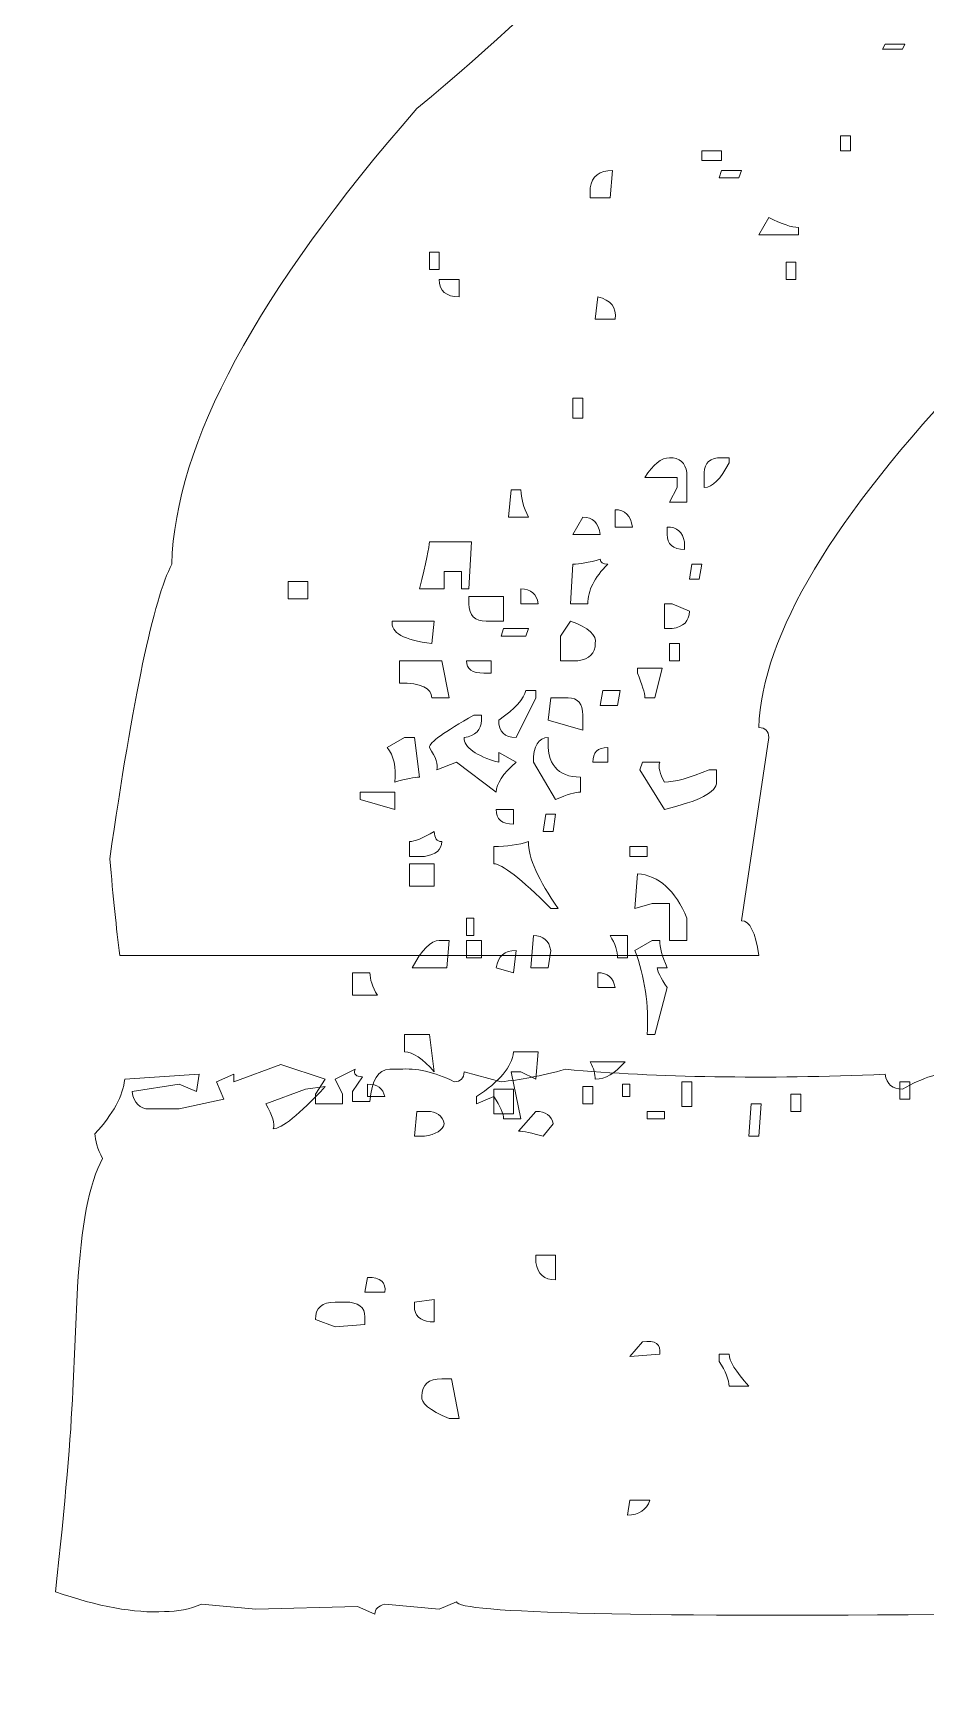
# Model space of a CAD drawing. Header units: centimetres. Extents: x -162 to 162, y -134 to 134.
# Drawn here: x 60.951 to 61.266, y -75.727 to -75.144 of the extents above; entities that cross this region are included whole.
import ezdxf

# ---------------------------------------------------------------- set-up
doc = ezdxf.new("R2010")
doc.units = ezdxf.units.CM
doc.header["$MEASUREMENT"] = 0
doc.layers.add('Capa 1', color=7, linetype='Continuous')
doc.layers.add('GUIDE', color=7, linetype='Continuous')

msp = doc.modelspace()

# ---------------------------------------------------------------- linework, layer by layer
at = {"layer": 'Capa 1', "lineweight": 9}
msp.add_open_spline([(64.17534, -77.13382), (64.17534, -77.13382), (63.52067, -77.13382), (63.52067, -77.13382), (63.52067, -77.13382), (63.52067, -73.08376), (63.52067, -73.08376), (63.52067, -73.08376), (49.42661, -73.08376), (49.42661, -73.08376), (49.42661, -73.08376), (49.42661, -77.13382), (49.42661, -77.13382), (49.42661, -77.13382), (48.77195, -77.13382), (48.77195, -77.13382), (48.71267, -77.13382), (48.66462, -77.1819), (48.66462, -77.24119), (48.66462, -77.24119), (48.66462, -77.78853), (48.66462, -77.78853), (48.66462, -77.84777), (48.71267, -77.89581), (48.77195, -77.89581), (48.77195, -77.89581), (49.42661, -77.89581), (49.42661, -77.89581), (49.42661, -77.89581), (63.52067, -77.89581), (63.52067, -77.89581), (63.52067, -77.89581), (64.17534, -77.89581), (64.17534, -77.89581), (64.23462, -77.89581), (64.28267, -77.84777), (64.28267, -77.78853), (64.28267, -77.78853), (64.28267, -77.24119), (64.28267, -77.24119), (64.28267, -77.1819), (64.23462, -77.13382), (64.17534, -77.13382)], degree=3, knots=[0, 0, 0, 0, 0.071429, 0.071429, 0.071429, 0.142857, 0.142857, 0.142857, 0.214286, 0.214286, 0.214286, 0.285714, 0.285714, 0.285714, 0.357143, 0.357143, 0.357143, 0.428571, 0.428571, 0.428571, 0.5, 0.5, 0.5, 0.571429, 0.571429, 0.571429, 0.642857, 0.642857, 0.642857, 0.714286, 0.714286, 0.714286, 0.785714, 0.785714, 0.785714, 0.857143, 0.857143, 0.857143, 0.928571, 0.928571, 0.928571, 1, 1, 1, 1], dxfattribs=at)
at = {"layer": 'Capa 1', "color": 2, "lineweight": 9}
for points, knots in [([(60.98181, -75.46917), (60.98064, -75.45986), (60.97948, -75.44851), (60.97831, -75.43513), (60.98646, -75.3781), (60.99373, -75.34348), (61.00014, -75.33126), (61.0013, -75.28878), (61.03011, -75.23524), (61.08655, -75.17065), (61.14183, -75.12467), (61.16977, -75.09238), (61.17035, -75.07376), (61.23727, -75.00858), (61.27218, -74.97599), (61.27509, -74.97599), (61.27509, -74.97599), (61.27248, -74.96028), (61.27248, -74.96028), (61.29051, -74.96028), (61.30157, -74.93846), (61.30564, -74.89481), (61.30564, -74.89481), (61.30303, -74.88259), (61.30303, -74.88259), (61.30303, -74.88259), (61.30652, -74.87648), (61.30652, -74.87648), (61.30652, -74.87648), (61.30303, -74.87648), (61.30303, -74.87648), (61.30303, -74.87648), (61.30739, -74.85903), (61.30739, -74.85903), (61.30739, -74.85903), (61.30826, -74.83109), (61.30826, -74.83109), (61.30885, -74.81946), (61.31059, -74.80403), (61.3135, -74.78483), (61.31117, -74.78192), (61.3103, -74.77698), (61.31088, -74.76999), (61.31088, -74.76825), (61.31234, -74.76185), (61.31525, -74.75079), (61.31292, -74.74613), (61.31176, -74.74264), (61.31176, -74.74031), (61.31176, -74.74031), (61.31525, -74.7342), (61.31525, -74.7342), (61.31408, -74.71209), (61.30943, -74.6958), (61.30128, -74.68532), (61.30128, -74.68532), (61.30128, -74.6731), (61.30128, -74.6731), (61.30128, -74.6731), (61.30215, -74.67048), (61.30215, -74.67048), (61.30215, -74.65885), (61.30215, -74.64866), (61.30215, -74.63993), (61.30215, -74.63993), (61.30303, -74.63819), (61.30303, -74.63819), (61.30303, -74.62189), (61.30274, -74.61287), (61.30215, -74.61113), (61.30215, -74.61113), (61.30303, -74.60676), (61.30303, -74.60676), (61.30303, -74.59105), (61.30361, -74.57621), (61.30477, -74.56225), (61.30477, -74.5605), (61.30448, -74.55905), (61.3039, -74.55788), (61.3039, -74.5573), (61.30419, -74.55701), (61.30477, -74.55701), (61.30477, -74.55119), (61.30477, -74.54566), (61.30477, -74.54042), (61.30477, -74.54042), (61.32659, -74.54042), (61.32659, -74.54042), (61.35627, -74.54042), (61.38508, -74.54595), (61.41301, -74.55701), (61.45142, -74.59134), (61.47295, -74.60851), (61.4776, -74.60851), (61.4776, -74.60618), (61.47877, -74.60502), (61.48109, -74.60502), (61.48109, -74.60502), (61.48808, -74.60502), (61.48808, -74.60502), (61.48808, -74.60502), (61.48808, -74.60851), (61.48808, -74.60851), (61.48808, -74.61258), (61.48459, -74.61462), (61.4776, -74.61462), (61.51077, -74.65826), (61.52678, -74.69172), (61.52561, -74.715), (61.52561, -74.715), (61.51863, -74.7246), (61.51863, -74.7246), (61.53085, -74.7246), (61.53812, -74.7473), (61.54045, -74.79269), (61.53696, -74.81596), (61.53492, -74.8372), (61.53434, -74.85641), (61.53376, -74.86863), (61.53434, -74.88376), (61.53609, -74.9018), (61.5291, -74.9437), (61.51746, -74.97919), (61.50117, -75.00829), (61.50001, -75.03564), (61.46422, -75.0851), (61.39381, -75.15668), (61.31932, -75.21895), (61.28208, -75.25444), (61.28208, -75.26317), (61.2332, -75.31438), (61.20817, -75.35628), (61.20701, -75.38887), (61.20934, -75.38887), (61.2105, -75.39003), (61.2105, -75.39236), (61.2105, -75.39236), (61.2009, -75.45695), (61.2009, -75.45695), (61.20381, -75.45695), (61.20585, -75.46102), (61.20701, -75.46917), (61.20701, -75.46917), (60.98181, -75.46917), (60.98181, -75.46917)], [0, 0, 0, 0, 0.020833, 0.020833, 0.020833, 0.041667, 0.041667, 0.041667, 0.0625, 0.0625, 0.0625, 0.083333, 0.083333, 0.083333, 0.104167, 0.104167, 0.104167, 0.125, 0.125, 0.125, 0.145833, 0.145833, 0.145833, 0.166667, 0.166667, 0.166667, 0.1875, 0.1875, 0.1875, 0.208333, 0.208333, 0.208333, 0.229167, 0.229167, 0.229167, 0.25, 0.25, 0.25, 0.270833, 0.270833, 0.270833, 0.291667, 0.291667, 0.291667, 0.3125, 0.3125, 0.3125, 0.333333, 0.333333, 0.333333, 0.354167, 0.354167, 0.354167, 0.375, 0.375, 0.375, 0.395833, 0.395833, 0.395833, 0.416667, 0.416667, 0.416667, 0.4375, 0.4375, 0.4375, 0.458333, 0.458333, 0.458333, 0.479167, 0.479167, 0.479167, 0.5, 0.5, 0.5, 0.520833, 0.520833, 0.520833, 0.541667, 0.541667, 0.541667, 0.5625, 0.5625, 0.5625, 0.583333, 0.583333, 0.583333, 0.604167, 0.604167, 0.604167, 0.625, 0.625, 0.625, 0.645833, 0.645833, 0.645833, 0.666667, 0.666667, 0.666667, 0.6875, 0.6875, 0.6875, 0.708333, 0.708333, 0.708333, 0.729167, 0.729167, 0.729167, 0.75, 0.75, 0.75, 0.770833, 0.770833, 0.770833, 0.791667, 0.791667, 0.791667, 0.8125, 0.8125, 0.8125, 0.833333, 0.833333, 0.833333, 0.854167, 0.854167, 0.854167, 0.875, 0.875, 0.875, 0.895833, 0.895833, 0.895833, 0.916667, 0.916667, 0.916667, 0.9375, 0.9375, 0.9375, 0.958333, 0.958333, 0.958333, 0.979167, 0.979167, 0.979167, 1, 1, 1, 1]), ([(61.25153, -75.14795), (61.25153, -75.14795), (61.25065, -75.1497), (61.25065, -75.1497), (61.25065, -75.1497), (61.25764, -75.1497), (61.25764, -75.1497), (61.25764, -75.1497), (61.25851, -75.14795), (61.25851, -75.14795), (61.25851, -75.14795), (61.25153, -75.14795), (61.25153, -75.14795)], [0, 0, 0, 0, 0.25, 0.25, 0.25, 0.5, 0.5, 0.5, 0.75, 0.75, 0.75, 1, 1, 1, 1]), ([(61.23581, -75.18025), (61.23581, -75.18025), (61.23581, -75.18548), (61.23581, -75.18548), (61.23581, -75.18548), (61.23931, -75.18548), (61.23931, -75.18548), (61.23931, -75.18548), (61.23931, -75.18025), (61.23931, -75.18025), (61.23931, -75.18025), (61.23581, -75.18025), (61.23581, -75.18025)], [0, 0, 0, 0, 0.25, 0.25, 0.25, 0.5, 0.5, 0.5, 0.75, 0.75, 0.75, 1, 1, 1, 1]), ([(61.18693, -75.18548), (61.18693, -75.18548), (61.18693, -75.18898), (61.18693, -75.18898), (61.18693, -75.18898), (61.19392, -75.18898), (61.19392, -75.18898), (61.19392, -75.18898), (61.19392, -75.18548), (61.19392, -75.18548), (61.19392, -75.18548), (61.18693, -75.18548), (61.18693, -75.18548)], [0, 0, 0, 0, 0.25, 0.25, 0.25, 0.5, 0.5, 0.5, 0.75, 0.75, 0.75, 1, 1, 1, 1]), ([(61.14765, -75.19858), (61.14765, -75.19858), (61.14765, -75.20207), (61.14765, -75.20207), (61.14765, -75.20207), (61.15464, -75.20207), (61.15464, -75.20207), (61.15464, -75.20207), (61.15551, -75.19247), (61.15551, -75.19247), (61.15085, -75.19247), (61.14824, -75.1945), (61.14765, -75.19858)], [0, 0, 0, 0, 0.25, 0.25, 0.25, 0.5, 0.5, 0.5, 0.75, 0.75, 0.75, 1, 1, 1, 1]), ([(61.19392, -75.19247), (61.19392, -75.19247), (61.19304, -75.19509), (61.19304, -75.19509), (61.19304, -75.19509), (61.20003, -75.19509), (61.20003, -75.19509), (61.20003, -75.19509), (61.2009, -75.19247), (61.2009, -75.19247), (61.2009, -75.19247), (61.19392, -75.19247), (61.19392, -75.19247)], [0, 0, 0, 0, 0.25, 0.25, 0.25, 0.5, 0.5, 0.5, 0.75, 0.75, 0.75, 1, 1, 1, 1]), ([(61.2105, -75.20905), (61.2105, -75.20905), (61.20701, -75.21516), (61.20701, -75.21516), (61.20701, -75.21516), (61.22098, -75.21516), (61.22098, -75.21516), (61.22098, -75.21516), (61.22098, -75.21254), (61.22098, -75.21254), (61.21865, -75.21254), (61.21516, -75.21138), (61.2105, -75.20905)], [0, 0, 0, 0, 0.25, 0.25, 0.25, 0.5, 0.5, 0.5, 0.75, 0.75, 0.75, 1, 1, 1, 1]), ([(61.09092, -75.22127), (61.09092, -75.22127), (61.09092, -75.22738), (61.09092, -75.22738), (61.09092, -75.22738), (61.09441, -75.22738), (61.09441, -75.22738), (61.09441, -75.22738), (61.09441, -75.22127), (61.09441, -75.22127), (61.09441, -75.22127), (61.09092, -75.22127), (61.09092, -75.22127)], [0, 0, 0, 0, 0.25, 0.25, 0.25, 0.5, 0.5, 0.5, 0.75, 0.75, 0.75, 1, 1, 1, 1]), ([(61.21661, -75.22476), (61.21661, -75.22476), (61.21661, -75.23087), (61.21661, -75.23087), (61.21661, -75.23087), (61.2201, -75.23087), (61.2201, -75.23087), (61.2201, -75.23087), (61.2201, -75.22476), (61.2201, -75.22476), (61.2201, -75.22476), (61.21661, -75.22476), (61.21661, -75.22476)], [0, 0, 0, 0, 0.25, 0.25, 0.25, 0.5, 0.5, 0.5, 0.75, 0.75, 0.75, 1, 1, 1, 1]), ([(61.09441, -75.23087), (61.09441, -75.23495), (61.09674, -75.23698), (61.10139, -75.23698), (61.10139, -75.23698), (61.10139, -75.23087), (61.10139, -75.23087), (61.10139, -75.23087), (61.09441, -75.23087), (61.09441, -75.23087)], [0, 0, 0, 0, 0.333333, 0.333333, 0.333333, 0.666667, 0.666667, 0.666667, 1, 1, 1, 1]), ([(61.15027, -75.23698), (61.15027, -75.23698), (61.1494, -75.24484), (61.1494, -75.24484), (61.1494, -75.24484), (61.15638, -75.24484), (61.15638, -75.24484), (61.15696, -75.24077), (61.15493, -75.23815), (61.15027, -75.23698)], [0, 0, 0, 0, 0.333333, 0.333333, 0.333333, 0.666667, 0.666667, 0.666667, 1, 1, 1, 1]), ([(61.14154, -75.27277), (61.14154, -75.27277), (61.14154, -75.27976), (61.14154, -75.27976), (61.14154, -75.27976), (61.14503, -75.27976), (61.14503, -75.27976), (61.14503, -75.27976), (61.14503, -75.27277), (61.14503, -75.27277), (61.14503, -75.27277), (61.14154, -75.27277), (61.14154, -75.27277)], [0, 0, 0, 0, 0.25, 0.25, 0.25, 0.5, 0.5, 0.5, 0.75, 0.75, 0.75, 1, 1, 1, 1]), ([(61.1817, -75.30943), (61.1817, -75.30943), (61.1817, -75.29896), (61.1817, -75.29896), (61.18111, -75.29547), (61.17908, -75.29372), (61.17559, -75.29372), (61.17268, -75.29372), (61.16977, -75.29605), (61.16686, -75.3007), (61.16686, -75.3007), (61.1782, -75.3007), (61.1782, -75.3007), (61.1782, -75.3007), (61.1782, -75.3042), (61.1782, -75.3042), (61.1782, -75.3042), (61.17559, -75.30943), (61.17559, -75.30943), (61.17559, -75.30943), (61.1817, -75.30943), (61.1817, -75.30943)], [0, 0, 0, 0, 0.142857, 0.142857, 0.142857, 0.285714, 0.285714, 0.285714, 0.428571, 0.428571, 0.428571, 0.571429, 0.571429, 0.571429, 0.714286, 0.714286, 0.714286, 0.857143, 0.857143, 0.857143, 1, 1, 1, 1]), ([(61.19653, -75.29547), (61.19653, -75.29547), (61.19653, -75.29372), (61.19653, -75.29372), (61.19653, -75.29372), (61.19392, -75.29372), (61.19392, -75.29372), (61.18984, -75.29372), (61.18781, -75.29547), (61.18781, -75.29896), (61.18781, -75.29896), (61.18781, -75.3042), (61.18781, -75.3042), (61.19072, -75.3042), (61.19362, -75.30129), (61.19653, -75.29547)], [0, 0, 0, 0, 0.2, 0.2, 0.2, 0.4, 0.4, 0.4, 0.6, 0.6, 0.6, 0.8, 0.8, 0.8, 1, 1, 1, 1]), ([(61.11972, -75.30507), (61.11972, -75.30507), (61.11885, -75.31467), (61.11885, -75.31467), (61.11885, -75.31467), (61.12583, -75.31467), (61.12583, -75.31467), (61.12409, -75.31118), (61.12321, -75.30798), (61.12321, -75.30507), (61.12321, -75.30507), (61.11972, -75.30507), (61.11972, -75.30507)], [0, 0, 0, 0, 0.25, 0.25, 0.25, 0.5, 0.5, 0.5, 0.75, 0.75, 0.75, 1, 1, 1, 1]), ([(61.15114, -75.32078), (61.15056, -75.31671), (61.14853, -75.31467), (61.14503, -75.31467), (61.14503, -75.31467), (61.14154, -75.32078), (61.14154, -75.32078), (61.14154, -75.32078), (61.15114, -75.32078), (61.15114, -75.32078)], [0, 0, 0, 0, 0.333333, 0.333333, 0.333333, 0.666667, 0.666667, 0.666667, 1, 1, 1, 1]), ([(61.16249, -75.31816), (61.16191, -75.31409), (61.15987, -75.31205), (61.15638, -75.31205), (61.15638, -75.31205), (61.15638, -75.31816), (61.15638, -75.31816), (61.15638, -75.31816), (61.16249, -75.31816), (61.16249, -75.31816)], [0, 0, 0, 0, 0.333333, 0.333333, 0.333333, 0.666667, 0.666667, 0.666667, 1, 1, 1, 1]), ([(61.18082, -75.32602), (61.18082, -75.32602), (61.18082, -75.3234), (61.18082, -75.3234), (61.18024, -75.31991), (61.1782, -75.31816), (61.17471, -75.31816), (61.17471, -75.31816), (61.17471, -75.32078), (61.17471, -75.32078), (61.17471, -75.32427), (61.17675, -75.32602), (61.18082, -75.32602)], [0, 0, 0, 0, 0.25, 0.25, 0.25, 0.5, 0.5, 0.5, 0.75, 0.75, 0.75, 1, 1, 1, 1]), ([(61.10488, -75.33998), (61.10488, -75.33998), (61.10575, -75.3234), (61.10575, -75.3234), (61.10575, -75.3234), (61.09092, -75.3234), (61.09092, -75.3234), (61.09092, -75.32515), (61.08975, -75.33067), (61.08742, -75.33998), (61.08742, -75.33998), (61.09615, -75.33998), (61.09615, -75.33998), (61.09615, -75.33998), (61.09615, -75.33387), (61.09615, -75.33387), (61.09615, -75.33387), (61.10226, -75.33387), (61.10226, -75.33387), (61.10226, -75.33387), (61.10226, -75.33998), (61.10226, -75.33998), (61.10226, -75.33998), (61.10488, -75.33998), (61.10488, -75.33998)], [0, 0, 0, 0, 0.125, 0.125, 0.125, 0.25, 0.25, 0.25, 0.375, 0.375, 0.375, 0.5, 0.5, 0.5, 0.625, 0.625, 0.625, 0.75, 0.75, 0.75, 0.875, 0.875, 0.875, 1, 1, 1, 1]), ([(61.14678, -75.34522), (61.14678, -75.34057), (61.14911, -75.33591), (61.15376, -75.33126), (61.15202, -75.33126), (61.15114, -75.33067), (61.15114, -75.32951), (61.14707, -75.33067), (61.14387, -75.33126), (61.14154, -75.33126), (61.14154, -75.33126), (61.14067, -75.34522), (61.14067, -75.34522), (61.14067, -75.34522), (61.14678, -75.34522), (61.14678, -75.34522)], [0, 0, 0, 0, 0.2, 0.2, 0.2, 0.4, 0.4, 0.4, 0.6, 0.6, 0.6, 0.8, 0.8, 0.8, 1, 1, 1, 1]), ([(61.18606, -75.33649), (61.18606, -75.33649), (61.18693, -75.33126), (61.18693, -75.33126), (61.18693, -75.33126), (61.18344, -75.33126), (61.18344, -75.33126), (61.18344, -75.33126), (61.18257, -75.33649), (61.18257, -75.33649), (61.18257, -75.33649), (61.18606, -75.33649), (61.18606, -75.33649)], [0, 0, 0, 0, 0.25, 0.25, 0.25, 0.5, 0.5, 0.5, 0.75, 0.75, 0.75, 1, 1, 1, 1]), ([(61.04116, -75.33737), (61.04116, -75.33737), (61.04116, -75.34348), (61.04116, -75.34348), (61.04116, -75.34348), (61.04814, -75.34348), (61.04814, -75.34348), (61.04814, -75.34348), (61.04814, -75.33737), (61.04814, -75.33737), (61.04814, -75.33737), (61.04116, -75.33737), (61.04116, -75.33737)], [0, 0, 0, 0, 0.25, 0.25, 0.25, 0.5, 0.5, 0.5, 0.75, 0.75, 0.75, 1, 1, 1, 1]), ([(61.1171, -75.35133), (61.1171, -75.35133), (61.1171, -75.3426), (61.1171, -75.3426), (61.1171, -75.3426), (61.10488, -75.3426), (61.10488, -75.3426), (61.10488, -75.3426), (61.10488, -75.34522), (61.10488, -75.34522), (61.10488, -75.3493), (61.10692, -75.35133), (61.11099, -75.35133), (61.11099, -75.35133), (61.1171, -75.35133), (61.1171, -75.35133)], [0, 0, 0, 0, 0.2, 0.2, 0.2, 0.4, 0.4, 0.4, 0.6, 0.6, 0.6, 0.8, 0.8, 0.8, 1, 1, 1, 1]), ([(61.12932, -75.34522), (61.12874, -75.34173), (61.1267, -75.33998), (61.12321, -75.33998), (61.12321, -75.33998), (61.12321, -75.34522), (61.12321, -75.34522), (61.12321, -75.34522), (61.12932, -75.34522), (61.12932, -75.34522)], [0, 0, 0, 0, 0.333333, 0.333333, 0.333333, 0.666667, 0.666667, 0.666667, 1, 1, 1, 1]), ([(61.18257, -75.34784), (61.18257, -75.34784), (61.17646, -75.34522), (61.17646, -75.34522), (61.17646, -75.34522), (61.17384, -75.34522), (61.17384, -75.34522), (61.17384, -75.34522), (61.17384, -75.35395), (61.17384, -75.35395), (61.17384, -75.35395), (61.17646, -75.35395), (61.17646, -75.35395), (61.18053, -75.35337), (61.18257, -75.35133), (61.18257, -75.34784)], [0, 0, 0, 0, 0.2, 0.2, 0.2, 0.4, 0.4, 0.4, 0.6, 0.6, 0.6, 0.8, 0.8, 0.8, 1, 1, 1, 1]), ([(61.09179, -75.35919), (61.09179, -75.35919), (61.09266, -75.35133), (61.09266, -75.35133), (61.09266, -75.35133), (61.07782, -75.35133), (61.07782, -75.35133), (61.07724, -75.35541), (61.0819, -75.35802), (61.09179, -75.35919)], [0, 0, 0, 0, 0.333333, 0.333333, 0.333333, 0.666667, 0.666667, 0.666667, 1, 1, 1, 1]), ([(61.12496, -75.35657), (61.12496, -75.35657), (61.12583, -75.35395), (61.12583, -75.35395), (61.12583, -75.35395), (61.1171, -75.35395), (61.1171, -75.35395), (61.1171, -75.35395), (61.11623, -75.35657), (61.11623, -75.35657), (61.11623, -75.35657), (61.12496, -75.35657), (61.12496, -75.35657)], [0, 0, 0, 0, 0.25, 0.25, 0.25, 0.5, 0.5, 0.5, 0.75, 0.75, 0.75, 1, 1, 1, 1]), ([(61.1494, -75.35919), (61.14998, -75.35628), (61.14707, -75.35366), (61.14067, -75.35133), (61.14067, -75.35133), (61.13718, -75.35657), (61.13718, -75.35657), (61.13718, -75.35657), (61.13718, -75.3653), (61.13718, -75.3653), (61.13718, -75.3653), (61.14329, -75.3653), (61.14329, -75.3653), (61.14736, -75.36472), (61.1494, -75.36268), (61.1494, -75.35919)], [0, 0, 0, 0, 0.2, 0.2, 0.2, 0.4, 0.4, 0.4, 0.6, 0.6, 0.6, 0.8, 0.8, 0.8, 1, 1, 1, 1]), ([(61.17908, -75.3653), (61.17908, -75.3653), (61.17908, -75.35919), (61.17908, -75.35919), (61.17908, -75.35919), (61.17559, -75.35919), (61.17559, -75.35919), (61.17559, -75.35919), (61.17559, -75.3653), (61.17559, -75.3653), (61.17559, -75.3653), (61.17908, -75.3653), (61.17908, -75.3653)], [0, 0, 0, 0, 0.25, 0.25, 0.25, 0.5, 0.5, 0.5, 0.75, 0.75, 0.75, 1, 1, 1, 1]), ([(61.0979, -75.37839), (61.0979, -75.37839), (61.09528, -75.3653), (61.09528, -75.3653), (61.09528, -75.3653), (61.08044, -75.3653), (61.08044, -75.3653), (61.08044, -75.3653), (61.08044, -75.37315), (61.08044, -75.37315), (61.08801, -75.37315), (61.09179, -75.3749), (61.09179, -75.37839), (61.09179, -75.37839), (61.0979, -75.37839), (61.0979, -75.37839)], [0, 0, 0, 0, 0.2, 0.2, 0.2, 0.4, 0.4, 0.4, 0.6, 0.6, 0.6, 0.8, 0.8, 0.8, 1, 1, 1, 1]), ([(61.11274, -75.36966), (61.11274, -75.36966), (61.11274, -75.3653), (61.11274, -75.3653), (61.11274, -75.3653), (61.10401, -75.3653), (61.10401, -75.3653), (61.10401, -75.36821), (61.10605, -75.36966), (61.11012, -75.36966), (61.11012, -75.36966), (61.11274, -75.36966), (61.11274, -75.36966)], [0, 0, 0, 0, 0.25, 0.25, 0.25, 0.5, 0.5, 0.5, 0.75, 0.75, 0.75, 1, 1, 1, 1]), ([(61.17035, -75.37839), (61.17035, -75.37839), (61.17297, -75.36792), (61.17297, -75.36792), (61.17297, -75.36792), (61.16424, -75.36792), (61.16424, -75.36792), (61.16424, -75.36792), (61.16424, -75.36966), (61.16424, -75.36966), (61.16598, -75.37374), (61.16686, -75.37665), (61.16686, -75.37839), (61.16686, -75.37839), (61.17035, -75.37839), (61.17035, -75.37839)], [0, 0, 0, 0, 0.2, 0.2, 0.2, 0.4, 0.4, 0.4, 0.6, 0.6, 0.6, 0.8, 0.8, 0.8, 1, 1, 1, 1]), ([(61.12147, -75.39236), (61.12147, -75.39236), (61.12845, -75.37839), (61.12845, -75.37839), (61.12845, -75.37839), (61.12845, -75.37577), (61.12845, -75.37577), (61.12845, -75.37577), (61.12496, -75.37577), (61.12496, -75.37577), (61.12438, -75.37868), (61.12118, -75.38217), (61.11536, -75.38625), (61.11536, -75.39032), (61.11739, -75.39236), (61.12147, -75.39236)], [0, 0, 0, 0, 0.2, 0.2, 0.2, 0.4, 0.4, 0.4, 0.6, 0.6, 0.6, 0.8, 0.8, 0.8, 1, 1, 1, 1]), ([(61.14503, -75.38974), (61.14503, -75.38974), (61.14503, -75.3845), (61.14503, -75.3845), (61.14503, -75.38043), (61.14329, -75.37839), (61.1398, -75.37839), (61.1398, -75.37839), (61.13369, -75.37839), (61.13369, -75.37839), (61.13369, -75.37839), (61.13281, -75.38625), (61.13281, -75.38625), (61.13281, -75.38625), (61.14503, -75.38974), (61.14503, -75.38974)], [0, 0, 0, 0, 0.2, 0.2, 0.2, 0.4, 0.4, 0.4, 0.6, 0.6, 0.6, 0.8, 0.8, 0.8, 1, 1, 1, 1]), ([(61.15725, -75.38101), (61.15725, -75.38101), (61.15813, -75.37577), (61.15813, -75.37577), (61.15813, -75.37577), (61.15202, -75.37577), (61.15202, -75.37577), (61.15202, -75.37577), (61.15114, -75.38101), (61.15114, -75.38101), (61.15114, -75.38101), (61.15725, -75.38101), (61.15725, -75.38101)], [0, 0, 0, 0, 0.25, 0.25, 0.25, 0.5, 0.5, 0.5, 0.75, 0.75, 0.75, 1, 1, 1, 1]), ([(61.11448, -75.41156), (61.11448, -75.40865), (61.11681, -75.40516), (61.12147, -75.40109), (61.12147, -75.40109), (61.11536, -75.39759), (61.11536, -75.39759), (61.11536, -75.39759), (61.11536, -75.40109), (61.11536, -75.40109), (61.10721, -75.39876), (61.10314, -75.39585), (61.10314, -75.39236), (61.10721, -75.39178), (61.10925, -75.38974), (61.10925, -75.38625), (61.10925, -75.38625), (61.10925, -75.3845), (61.10925, -75.3845), (61.10925, -75.3845), (61.10663, -75.3845), (61.10663, -75.3845), (61.09615, -75.39032), (61.09092, -75.3941), (61.09092, -75.39585), (61.09324, -75.39934), (61.09412, -75.40196), (61.09353, -75.40371), (61.09353, -75.40371), (61.10052, -75.40109), (61.10052, -75.40109), (61.10052, -75.40109), (61.11448, -75.41156), (61.11448, -75.41156)], [0, 0, 0, 0, 0.090909, 0.090909, 0.090909, 0.181818, 0.181818, 0.181818, 0.272727, 0.272727, 0.272727, 0.363636, 0.363636, 0.363636, 0.454545, 0.454545, 0.454545, 0.545455, 0.545455, 0.545455, 0.636364, 0.636364, 0.636364, 0.727273, 0.727273, 0.727273, 0.818182, 0.818182, 0.818182, 0.909091, 0.909091, 0.909091, 1, 1, 1, 1]), ([(61.08742, -75.40632), (61.08742, -75.40632), (61.08568, -75.39236), (61.08568, -75.39236), (61.08568, -75.39236), (61.08219, -75.39236), (61.08219, -75.39236), (61.08219, -75.39236), (61.07608, -75.39585), (61.07608, -75.39585), (61.0784, -75.39876), (61.07928, -75.40283), (61.0787, -75.40807), (61.08277, -75.40691), (61.08568, -75.40632), (61.08742, -75.40632)], [0, 0, 0, 0, 0.2, 0.2, 0.2, 0.4, 0.4, 0.4, 0.6, 0.6, 0.6, 0.8, 0.8, 0.8, 1, 1, 1, 1]), ([(61.14416, -75.41156), (61.14416, -75.41156), (61.14416, -75.40632), (61.14416, -75.40632), (61.13601, -75.40632), (61.13223, -75.40167), (61.13281, -75.39236), (61.12932, -75.39236), (61.12758, -75.39527), (61.12758, -75.40109), (61.12758, -75.40109), (61.13543, -75.41418), (61.13543, -75.41418), (61.13951, -75.41243), (61.14242, -75.41156), (61.14416, -75.41156)], [0, 0, 0, 0, 0.2, 0.2, 0.2, 0.4, 0.4, 0.4, 0.6, 0.6, 0.6, 0.8, 0.8, 0.8, 1, 1, 1, 1]), ([(61.15376, -75.40109), (61.15376, -75.40109), (61.15376, -75.39585), (61.15376, -75.39585), (61.15027, -75.39585), (61.14853, -75.39759), (61.14853, -75.40109), (61.14853, -75.40109), (61.15376, -75.40109), (61.15376, -75.40109)], [0, 0, 0, 0, 0.333333, 0.333333, 0.333333, 0.666667, 0.666667, 0.666667, 1, 1, 1, 1]), ([(61.19217, -75.40807), (61.19217, -75.40807), (61.19217, -75.40371), (61.19217, -75.40371), (61.19217, -75.40371), (61.18955, -75.40371), (61.18955, -75.40371), (61.18257, -75.40661), (61.17733, -75.40807), (61.17384, -75.40807), (61.17209, -75.40516), (61.17151, -75.40283), (61.17209, -75.40109), (61.17209, -75.40109), (61.16598, -75.40109), (61.16598, -75.40109), (61.16598, -75.40109), (61.16511, -75.40371), (61.16511, -75.40371), (61.16511, -75.40371), (61.17384, -75.41767), (61.17384, -75.41767), (61.18606, -75.41476), (61.19217, -75.41156), (61.19217, -75.40807)], [0, 0, 0, 0, 0.125, 0.125, 0.125, 0.25, 0.25, 0.25, 0.375, 0.375, 0.375, 0.5, 0.5, 0.5, 0.625, 0.625, 0.625, 0.75, 0.75, 0.75, 0.875, 0.875, 0.875, 1, 1, 1, 1]), ([(61.0787, -75.41767), (61.0787, -75.41767), (61.0787, -75.41156), (61.0787, -75.41156), (61.0787, -75.41156), (61.06648, -75.41156), (61.06648, -75.41156), (61.06648, -75.41156), (61.06648, -75.41418), (61.06648, -75.41418), (61.06648, -75.41418), (61.0787, -75.41767), (61.0787, -75.41767)], [0, 0, 0, 0, 0.25, 0.25, 0.25, 0.5, 0.5, 0.5, 0.75, 0.75, 0.75, 1, 1, 1, 1]), ([(61.12059, -75.42291), (61.12059, -75.42291), (61.12059, -75.41767), (61.12059, -75.41767), (61.12059, -75.41767), (61.11448, -75.41767), (61.11448, -75.41767), (61.11448, -75.42116), (61.11652, -75.42291), (61.12059, -75.42291)], [0, 0, 0, 0, 0.333333, 0.333333, 0.333333, 0.666667, 0.666667, 0.666667, 1, 1, 1, 1]), ([(61.13456, -75.42553), (61.13456, -75.42553), (61.13543, -75.41942), (61.13543, -75.41942), (61.13543, -75.41942), (61.13194, -75.41942), (61.13194, -75.41942), (61.13194, -75.41942), (61.13107, -75.42553), (61.13107, -75.42553), (61.13107, -75.42553), (61.13456, -75.42553), (61.13456, -75.42553)], [0, 0, 0, 0, 0.25, 0.25, 0.25, 0.5, 0.5, 0.5, 0.75, 0.75, 0.75, 1, 1, 1, 1]), ([(61.09528, -75.42902), (61.09353, -75.42902), (61.09266, -75.42785), (61.09266, -75.42553), (61.08859, -75.42785), (61.08568, -75.42902), (61.08393, -75.42902), (61.08393, -75.42902), (61.08393, -75.43426), (61.08393, -75.43426), (61.08393, -75.43426), (61.08917, -75.43426), (61.08917, -75.43426), (61.09324, -75.43367), (61.09528, -75.43193), (61.09528, -75.42902)], [0, 0, 0, 0, 0.2, 0.2, 0.2, 0.4, 0.4, 0.4, 0.6, 0.6, 0.6, 0.8, 0.8, 0.8, 1, 1, 1, 1]), ([(61.13631, -75.45259), (61.12932, -75.44269), (61.12583, -75.43484), (61.12583, -75.42902), (61.12234, -75.43018), (61.11827, -75.43076), (61.11361, -75.43076), (61.11361, -75.43076), (61.11361, -75.43687), (61.11361, -75.43687), (61.11652, -75.43687), (61.12321, -75.44211), (61.13369, -75.45259), (61.13369, -75.45259), (61.13631, -75.45259), (61.13631, -75.45259)], [0, 0, 0, 0, 0.2, 0.2, 0.2, 0.4, 0.4, 0.4, 0.6, 0.6, 0.6, 0.8, 0.8, 0.8, 1, 1, 1, 1]), ([(61.16773, -75.43426), (61.16773, -75.43426), (61.16773, -75.43076), (61.16773, -75.43076), (61.16773, -75.43076), (61.16162, -75.43076), (61.16162, -75.43076), (61.16162, -75.43076), (61.16162, -75.43426), (61.16162, -75.43426), (61.16162, -75.43426), (61.16773, -75.43426), (61.16773, -75.43426)], [0, 0, 0, 0, 0.25, 0.25, 0.25, 0.5, 0.5, 0.5, 0.75, 0.75, 0.75, 1, 1, 1, 1]), ([(61.09266, -75.44473), (61.09266, -75.44473), (61.09266, -75.43687), (61.09266, -75.43687), (61.09266, -75.43687), (61.08393, -75.43687), (61.08393, -75.43687), (61.08393, -75.43687), (61.08393, -75.44473), (61.08393, -75.44473), (61.08393, -75.44473), (61.09266, -75.44473), (61.09266, -75.44473)], [0, 0, 0, 0, 0.25, 0.25, 0.25, 0.5, 0.5, 0.5, 0.75, 0.75, 0.75, 1, 1, 1, 1]), ([(61.1817, -75.46393), (61.1817, -75.46393), (61.1817, -75.45608), (61.1817, -75.45608), (61.17762, -75.44619), (61.1718, -75.44095), (61.16424, -75.44037), (61.16424, -75.44037), (61.16337, -75.45259), (61.16337, -75.45259), (61.16337, -75.45259), (61.16948, -75.45084), (61.16948, -75.45084), (61.16948, -75.45084), (61.17559, -75.45084), (61.17559, -75.45084), (61.17559, -75.45084), (61.17559, -75.46393), (61.17559, -75.46393), (61.17559, -75.46393), (61.1817, -75.46393), (61.1817, -75.46393)], [0, 0, 0, 0, 0.142857, 0.142857, 0.142857, 0.285714, 0.285714, 0.285714, 0.428571, 0.428571, 0.428571, 0.571429, 0.571429, 0.571429, 0.714286, 0.714286, 0.714286, 0.857143, 0.857143, 0.857143, 1, 1, 1, 1]), ([(61.10663, -75.46219), (61.10663, -75.46219), (61.10663, -75.45608), (61.10663, -75.45608), (61.10663, -75.45608), (61.10401, -75.45608), (61.10401, -75.45608), (61.10401, -75.45608), (61.10401, -75.46219), (61.10401, -75.46219), (61.10401, -75.46219), (61.10663, -75.46219), (61.10663, -75.46219)], [0, 0, 0, 0, 0.25, 0.25, 0.25, 0.5, 0.5, 0.5, 0.75, 0.75, 0.75, 1, 1, 1, 1]), ([(61.09703, -75.47354), (61.09703, -75.47354), (61.0979, -75.46393), (61.0979, -75.46393), (61.0979, -75.46393), (61.09441, -75.46393), (61.09441, -75.46393), (61.0915, -75.46393), (61.0883, -75.46713), (61.08481, -75.47354), (61.08481, -75.47354), (61.09703, -75.47354), (61.09703, -75.47354)], [0, 0, 0, 0, 0.25, 0.25, 0.25, 0.5, 0.5, 0.5, 0.75, 0.75, 0.75, 1, 1, 1, 1]), ([(61.10925, -75.47004), (61.10925, -75.47004), (61.10925, -75.46393), (61.10925, -75.46393), (61.10925, -75.46393), (61.10401, -75.46393), (61.10401, -75.46393), (61.10401, -75.46393), (61.10401, -75.47004), (61.10401, -75.47004), (61.10401, -75.47004), (61.10925, -75.47004), (61.10925, -75.47004)], [0, 0, 0, 0, 0.25, 0.25, 0.25, 0.5, 0.5, 0.5, 0.75, 0.75, 0.75, 1, 1, 1, 1]), ([(61.13281, -75.47354), (61.13281, -75.47354), (61.13369, -75.46743), (61.13369, -75.46743), (61.13311, -75.46393), (61.13107, -75.46219), (61.12758, -75.46219), (61.12758, -75.46219), (61.1267, -75.47354), (61.1267, -75.47354), (61.1267, -75.47354), (61.13281, -75.47354), (61.13281, -75.47354)], [0, 0, 0, 0, 0.25, 0.25, 0.25, 0.5, 0.5, 0.5, 0.75, 0.75, 0.75, 1, 1, 1, 1]), ([(61.16075, -75.47004), (61.16075, -75.47004), (61.16075, -75.46219), (61.16075, -75.46219), (61.16075, -75.46219), (61.15464, -75.46219), (61.15464, -75.46219), (61.15638, -75.4651), (61.15725, -75.46772), (61.15725, -75.47004), (61.15725, -75.47004), (61.16075, -75.47004), (61.16075, -75.47004)], [0, 0, 0, 0, 0.25, 0.25, 0.25, 0.5, 0.5, 0.5, 0.75, 0.75, 0.75, 1, 1, 1, 1]), ([(61.17035, -75.4971), (61.17035, -75.4971), (61.17471, -75.48052), (61.17471, -75.48052), (61.17238, -75.47703), (61.17122, -75.4747), (61.17122, -75.47354), (61.17122, -75.47354), (61.17471, -75.47354), (61.17471, -75.47354), (61.17297, -75.46946), (61.17209, -75.46626), (61.17209, -75.46393), (61.17209, -75.46393), (61.16948, -75.46393), (61.16948, -75.46393), (61.16948, -75.46393), (61.16337, -75.46743), (61.16337, -75.46743), (61.16686, -75.47674), (61.16831, -75.48663), (61.16773, -75.4971), (61.16773, -75.4971), (61.17035, -75.4971), (61.17035, -75.4971)], [0, 0, 0, 0, 0.125, 0.125, 0.125, 0.25, 0.25, 0.25, 0.375, 0.375, 0.375, 0.5, 0.5, 0.5, 0.625, 0.625, 0.625, 0.75, 0.75, 0.75, 0.875, 0.875, 0.875, 1, 1, 1, 1]), ([(61.12059, -75.47528), (61.12059, -75.47528), (61.12147, -75.46743), (61.12147, -75.46743), (61.11739, -75.46743), (61.11507, -75.46946), (61.11448, -75.47354), (61.11448, -75.47354), (61.12059, -75.47528), (61.12059, -75.47528)], [0, 0, 0, 0, 0.333333, 0.333333, 0.333333, 0.666667, 0.666667, 0.666667, 1, 1, 1, 1]), ([(61.07259, -75.48314), (61.07084, -75.48023), (61.06997, -75.47761), (61.06997, -75.47528), (61.06997, -75.47528), (61.06386, -75.47528), (61.06386, -75.47528), (61.06386, -75.47528), (61.06386, -75.48314), (61.06386, -75.48314), (61.06386, -75.48314), (61.07259, -75.48314), (61.07259, -75.48314)], [0, 0, 0, 0, 0.25, 0.25, 0.25, 0.5, 0.5, 0.5, 0.75, 0.75, 0.75, 1, 1, 1, 1]), ([(61.15638, -75.48052), (61.1558, -75.47703), (61.15376, -75.47528), (61.15027, -75.47528), (61.15027, -75.47528), (61.15027, -75.48052), (61.15027, -75.48052), (61.15027, -75.48052), (61.15638, -75.48052), (61.15638, -75.48052)], [0, 0, 0, 0, 0.333333, 0.333333, 0.333333, 0.666667, 0.666667, 0.666667, 1, 1, 1, 1]), ([(61.09266, -75.5102), (61.09266, -75.5102), (61.09092, -75.4971), (61.09092, -75.4971), (61.09092, -75.4971), (61.08219, -75.4971), (61.08219, -75.4971), (61.08219, -75.4971), (61.08219, -75.50321), (61.08219, -75.50321), (61.0851, -75.50321), (61.08859, -75.50554), (61.09266, -75.5102)], [0, 0, 0, 0, 0.25, 0.25, 0.25, 0.5, 0.5, 0.5, 0.75, 0.75, 0.75, 1, 1, 1, 1]), ([(61.52998, -75.7031), (61.52998, -75.7031), (61.52736, -75.70398), (61.52736, -75.70398), (61.48429, -75.70165), (61.44327, -75.70107), (61.40428, -75.70223), (61.39963, -75.70223), (61.39526, -75.70165), (61.39119, -75.70049), (61.38944, -75.70049), (61.38828, -75.70136), (61.3877, -75.7031), (61.3586, -75.70019), (61.32979, -75.69932), (61.30128, -75.70049), (61.30128, -75.70049), (61.30128, -75.69787), (61.30128, -75.69787), (61.30128, -75.69787), (61.2943, -75.70136), (61.2943, -75.70136), (61.16511, -75.70252), (61.10052, -75.70107), (61.10052, -75.69699), (61.10052, -75.69699), (61.09441, -75.69961), (61.09441, -75.69961), (61.09441, -75.69961), (61.0752, -75.69787), (61.0752, -75.69787), (61.07288, -75.69845), (61.07171, -75.69961), (61.07171, -75.70136), (61.07171, -75.70136), (61.0656, -75.69874), (61.0656, -75.69874), (61.0656, -75.69874), (61.02981, -75.69961), (61.02981, -75.69961), (61.02981, -75.69961), (61.01061, -75.69787), (61.01061, -75.69787), (61.00654, -75.69961), (61.00217, -75.70049), (60.99752, -75.70049), (60.98704, -75.70107), (60.97424, -75.69874), (60.95911, -75.6935), (60.9626, -75.66208), (60.96464, -75.63851), (60.96522, -75.6228), (60.96522, -75.6228), (60.96697, -75.58614), (60.96697, -75.58614), (60.96813, -75.56461), (60.97104, -75.54948), (60.9757, -75.54075), (60.97395, -75.53726), (60.97308, -75.53435), (60.97308, -75.53202), (60.97948, -75.52504), (60.98297, -75.51863), (60.98355, -75.51282), (60.98355, -75.51282), (61.00974, -75.51107), (61.00974, -75.51107), (61.00974, -75.51107), (61.00886, -75.51718), (61.00886, -75.51718), (61.00886, -75.51718), (61.00275, -75.51456), (61.00275, -75.51456), (61.00275, -75.51456), (60.98617, -75.51718), (60.98617, -75.51718), (60.98675, -75.52125), (60.98879, -75.52329), (60.99228, -75.52329), (60.99228, -75.52329), (61.00275, -75.52329), (61.00275, -75.52329), (61.00275, -75.52329), (61.01847, -75.5198), (61.01847, -75.5198), (61.01847, -75.5198), (61.01585, -75.51369), (61.01585, -75.51369), (61.01585, -75.51369), (61.02196, -75.51107), (61.02196, -75.51107), (61.02196, -75.51107), (61.02196, -75.51369), (61.02196, -75.51369), (61.02196, -75.51369), (61.03854, -75.50758), (61.03854, -75.50758), (61.03854, -75.50758), (61.05425, -75.51282), (61.05425, -75.51282), (61.05425, -75.51282), (61.05076, -75.51805), (61.05076, -75.51805), (61.05076, -75.51805), (61.05076, -75.52154), (61.05076, -75.52154), (61.05076, -75.52154), (61.06036, -75.52154), (61.06036, -75.52154), (61.06036, -75.52154), (61.06036, -75.51805), (61.06036, -75.51805), (61.06036, -75.51805), (61.05775, -75.51282), (61.05775, -75.51282), (61.05775, -75.51282), (61.06473, -75.50932), (61.06473, -75.50932), (61.06415, -75.51107), (61.06502, -75.51194), (61.06735, -75.51194), (61.06735, -75.51194), (61.06386, -75.51718), (61.06386, -75.51718), (61.06386, -75.51718), (61.06386, -75.52067), (61.06386, -75.52067), (61.06386, -75.52067), (61.06997, -75.52067), (61.06997, -75.52067), (61.07055, -75.51311), (61.07288, -75.50932), (61.07695, -75.50932), (61.07695, -75.50932), (61.08044, -75.50932), (61.08044, -75.50932), (61.08626, -75.50874), (61.09266, -75.5102), (61.09964, -75.51369), (61.10197, -75.51369), (61.10314, -75.51252), (61.10314, -75.5102), (61.10314, -75.5102), (61.11623, -75.51369), (61.11623, -75.51369), (61.12263, -75.51311), (61.1302, -75.51165), (61.13892, -75.50932), (61.17151, -75.51223), (61.20905, -75.51282), (61.25153, -75.51107), (61.25211, -75.51456), (61.25414, -75.51631), (61.25764, -75.51631), (61.26462, -75.51223), (61.27131, -75.5102), (61.27771, -75.5102), (61.31554, -75.50845), (61.33998, -75.51223), (61.35103, -75.52154), (61.35103, -75.52154), (61.35453, -75.52154), (61.35453, -75.52154), (61.35453, -75.52154), (61.35453, -75.51282), (61.35453, -75.51282), (61.35453, -75.51282), (61.35802, -75.51282), (61.35802, -75.51282), (61.36035, -75.51282), (61.36151, -75.51369), (61.36151, -75.51543), (61.36151, -75.51543), (61.36762, -75.51194), (61.36762, -75.51194), (61.36762, -75.51194), (61.38071, -75.51718), (61.38071, -75.51718), (61.38071, -75.51718), (61.39381, -75.51107), (61.39381, -75.51107), (61.40021, -75.51107), (61.40312, -75.51398), (61.40253, -75.5198), (61.40253, -75.5198), (61.40952, -75.51893), (61.40952, -75.51893), (61.40952, -75.51543), (61.41068, -75.51369), (61.41301, -75.51369), (61.42057, -75.51369), (61.44327, -75.51369), (61.48109, -75.51369), (61.48109, -75.51369), (61.4872, -75.5102), (61.4872, -75.5102), (61.4872, -75.5102), (61.50641, -75.51543), (61.50641, -75.51543), (61.50874, -75.51543), (61.51194, -75.51456), (61.51601, -75.51282), (61.52357, -75.51282), (61.53056, -75.51311), (61.53696, -75.51369), (61.53638, -75.52009), (61.53521, -75.5262), (61.53347, -75.53202), (61.53289, -75.53667), (61.53638, -75.54046), (61.54394, -75.54337), (61.54394, -75.54569), (61.539, -75.54686), (61.5291, -75.54686), (61.54191, -75.57246), (61.54569, -75.59778), (61.54045, -75.6228), (61.54045, -75.6228), (61.55442, -75.6228), (61.55442, -75.6228), (61.55442, -75.6228), (61.53609, -75.62804), (61.53609, -75.62804), (61.53318, -75.65655), (61.53114, -75.68157), (61.52998, -75.7031)], [0, 0, 0, 0, 0.013333, 0.013333, 0.013333, 0.026667, 0.026667, 0.026667, 0.04, 0.04, 0.04, 0.053333, 0.053333, 0.053333, 0.066667, 0.066667, 0.066667, 0.08, 0.08, 0.08, 0.093333, 0.093333, 0.093333, 0.106667, 0.106667, 0.106667, 0.12, 0.12, 0.12, 0.133333, 0.133333, 0.133333, 0.146667, 0.146667, 0.146667, 0.16, 0.16, 0.16, 0.173333, 0.173333, 0.173333, 0.186667, 0.186667, 0.186667, 0.2, 0.2, 0.2, 0.213333, 0.213333, 0.213333, 0.226667, 0.226667, 0.226667, 0.24, 0.24, 0.24, 0.253333, 0.253333, 0.253333, 0.266667, 0.266667, 0.266667, 0.28, 0.28, 0.28, 0.293333, 0.293333, 0.293333, 0.306667, 0.306667, 0.306667, 0.32, 0.32, 0.32, 0.333333, 0.333333, 0.333333, 0.346667, 0.346667, 0.346667, 0.36, 0.36, 0.36, 0.373333, 0.373333, 0.373333, 0.386667, 0.386667, 0.386667, 0.4, 0.4, 0.4, 0.413333, 0.413333, 0.413333, 0.426667, 0.426667, 0.426667, 0.44, 0.44, 0.44, 0.453333, 0.453333, 0.453333, 0.466667, 0.466667, 0.466667, 0.48, 0.48, 0.48, 0.493333, 0.493333, 0.493333, 0.506667, 0.506667, 0.506667, 0.52, 0.52, 0.52, 0.533333, 0.533333, 0.533333, 0.546667, 0.546667, 0.546667, 0.56, 0.56, 0.56, 0.573333, 0.573333, 0.573333, 0.586667, 0.586667, 0.586667, 0.6, 0.6, 0.6, 0.613333, 0.613333, 0.613333, 0.626667, 0.626667, 0.626667, 0.64, 0.64, 0.64, 0.653333, 0.653333, 0.653333, 0.666667, 0.666667, 0.666667, 0.68, 0.68, 0.68, 0.693333, 0.693333, 0.693333, 0.706667, 0.706667, 0.706667, 0.72, 0.72, 0.72, 0.733333, 0.733333, 0.733333, 0.746667, 0.746667, 0.746667, 0.76, 0.76, 0.76, 0.773333, 0.773333, 0.773333, 0.786667, 0.786667, 0.786667, 0.8, 0.8, 0.8, 0.813333, 0.813333, 0.813333, 0.826667, 0.826667, 0.826667, 0.84, 0.84, 0.84, 0.853333, 0.853333, 0.853333, 0.866667, 0.866667, 0.866667, 0.88, 0.88, 0.88, 0.893333, 0.893333, 0.893333, 0.906667, 0.906667, 0.906667, 0.92, 0.92, 0.92, 0.933333, 0.933333, 0.933333, 0.946667, 0.946667, 0.946667, 0.96, 0.96, 0.96, 0.973333, 0.973333, 0.973333, 0.986667, 0.986667, 0.986667, 1, 1, 1, 1]), ([(61.12321, -75.52678), (61.12321, -75.52678), (61.11972, -75.5102), (61.11972, -75.5102), (61.11972, -75.5102), (61.12321, -75.5102), (61.12321, -75.5102), (61.12321, -75.5102), (61.12845, -75.51282), (61.12845, -75.51282), (61.12845, -75.51282), (61.12932, -75.50321), (61.12932, -75.50321), (61.12932, -75.50321), (61.12059, -75.50321), (61.12059, -75.50321), (61.12001, -75.50845), (61.11565, -75.51369), (61.1075, -75.51893), (61.1075, -75.51893), (61.1075, -75.52154), (61.1075, -75.52154), (61.1075, -75.52154), (61.11361, -75.51893), (61.11361, -75.51893), (61.11594, -75.52242), (61.1171, -75.52504), (61.1171, -75.52678), (61.1171, -75.52678), (61.12321, -75.52678), (61.12321, -75.52678)], [0, 0, 0, 0, 0.1, 0.1, 0.1, 0.2, 0.2, 0.2, 0.3, 0.3, 0.3, 0.4, 0.4, 0.4, 0.5, 0.5, 0.5, 0.6, 0.6, 0.6, 0.7, 0.7, 0.7, 0.8, 0.8, 0.8, 0.9, 0.9, 0.9, 1, 1, 1, 1]), ([(61.15987, -75.50671), (61.15987, -75.50671), (61.14765, -75.50671), (61.14765, -75.50671), (61.14882, -75.50903), (61.1494, -75.51107), (61.1494, -75.51282), (61.15289, -75.51282), (61.15638, -75.51078), (61.15987, -75.50671)], [0, 0, 0, 0, 0.333333, 0.333333, 0.333333, 0.666667, 0.666667, 0.666667, 1, 1, 1, 1]), ([(61.03592, -75.53027), (61.03883, -75.53027), (61.04494, -75.52533), (61.05425, -75.51543), (61.05425, -75.51543), (61.04727, -75.51631), (61.04727, -75.51631), (61.04727, -75.51631), (61.03331, -75.52154), (61.03331, -75.52154), (61.03563, -75.52562), (61.03651, -75.52853), (61.03592, -75.53027)], [0, 0, 0, 0, 0.25, 0.25, 0.25, 0.5, 0.5, 0.5, 0.75, 0.75, 0.75, 1, 1, 1, 1]), ([(61.0752, -75.51893), (61.07462, -75.51602), (61.07259, -75.51456), (61.06909, -75.51456), (61.06909, -75.51456), (61.06909, -75.51893), (61.06909, -75.51893), (61.06909, -75.51893), (61.0752, -75.51893), (61.0752, -75.51893)], [0, 0, 0, 0, 0.333333, 0.333333, 0.333333, 0.666667, 0.666667, 0.666667, 1, 1, 1, 1]), ([(61.11361, -75.52504), (61.11361, -75.52504), (61.12059, -75.52504), (61.12059, -75.52504), (61.12059, -75.52504), (61.12059, -75.51631), (61.12059, -75.51631), (61.12059, -75.51631), (61.11361, -75.51631), (61.11361, -75.51631), (61.11361, -75.51631), (61.11361, -75.52504), (61.11361, -75.52504)], [0, 0, 0, 0, 0.25, 0.25, 0.25, 0.5, 0.5, 0.5, 0.75, 0.75, 0.75, 1, 1, 1, 1]), ([(61.14503, -75.52154), (61.14503, -75.52154), (61.14853, -75.52154), (61.14853, -75.52154), (61.14853, -75.52154), (61.14853, -75.51543), (61.14853, -75.51543), (61.14853, -75.51543), (61.14503, -75.51543), (61.14503, -75.51543), (61.14503, -75.51543), (61.14503, -75.52154), (61.14503, -75.52154)], [0, 0, 0, 0, 0.25, 0.25, 0.25, 0.5, 0.5, 0.5, 0.75, 0.75, 0.75, 1, 1, 1, 1]), ([(61.16162, -75.51893), (61.16162, -75.51893), (61.16162, -75.51456), (61.16162, -75.51456), (61.16162, -75.51456), (61.159, -75.51456), (61.159, -75.51456), (61.159, -75.51456), (61.159, -75.51893), (61.159, -75.51893), (61.159, -75.51893), (61.16162, -75.51893), (61.16162, -75.51893)], [0, 0, 0, 0, 0.25, 0.25, 0.25, 0.5, 0.5, 0.5, 0.75, 0.75, 0.75, 1, 1, 1, 1]), ([(61.17995, -75.52242), (61.17995, -75.52242), (61.18344, -75.52242), (61.18344, -75.52242), (61.18344, -75.52242), (61.18344, -75.51369), (61.18344, -75.51369), (61.18344, -75.51369), (61.17995, -75.51369), (61.17995, -75.51369), (61.17995, -75.51369), (61.17995, -75.52242), (61.17995, -75.52242)], [0, 0, 0, 0, 0.25, 0.25, 0.25, 0.5, 0.5, 0.5, 0.75, 0.75, 0.75, 1, 1, 1, 1]), ([(61.21836, -75.52416), (61.21836, -75.52416), (61.22185, -75.52416), (61.22185, -75.52416), (61.22185, -75.52416), (61.22185, -75.51805), (61.22185, -75.51805), (61.22185, -75.51805), (61.21836, -75.51805), (61.21836, -75.51805), (61.21836, -75.51805), (61.21836, -75.52416), (61.21836, -75.52416)], [0, 0, 0, 0, 0.25, 0.25, 0.25, 0.5, 0.5, 0.5, 0.75, 0.75, 0.75, 1, 1, 1, 1]), ([(61.25676, -75.5198), (61.25676, -75.5198), (61.26025, -75.5198), (61.26025, -75.5198), (61.26025, -75.5198), (61.26025, -75.51369), (61.26025, -75.51369), (61.26025, -75.51369), (61.25676, -75.51369), (61.25676, -75.51369), (61.25676, -75.51369), (61.25676, -75.5198), (61.25676, -75.5198)], [0, 0, 0, 0, 0.25, 0.25, 0.25, 0.5, 0.5, 0.5, 0.75, 0.75, 0.75, 1, 1, 1, 1]), ([(61.09615, -75.52853), (61.09557, -75.52562), (61.09353, -75.52416), (61.09004, -75.52416), (61.09004, -75.52416), (61.08655, -75.52416), (61.08655, -75.52416), (61.08655, -75.52416), (61.08568, -75.53289), (61.08568, -75.53289), (61.08568, -75.53289), (61.08917, -75.53289), (61.08917, -75.53289), (61.09324, -75.53231), (61.09557, -75.53085), (61.09615, -75.52853)], [0, 0, 0, 0, 0.2, 0.2, 0.2, 0.4, 0.4, 0.4, 0.6, 0.6, 0.6, 0.8, 0.8, 0.8, 1, 1, 1, 1]), ([(61.13107, -75.53289), (61.13107, -75.53289), (61.13456, -75.52853), (61.13456, -75.52853), (61.13398, -75.52562), (61.13194, -75.52416), (61.12845, -75.52416), (61.12845, -75.52416), (61.12234, -75.53115), (61.12234, -75.53115), (61.12409, -75.53115), (61.12699, -75.53173), (61.13107, -75.53289)], [0, 0, 0, 0, 0.25, 0.25, 0.25, 0.5, 0.5, 0.5, 0.75, 0.75, 0.75, 1, 1, 1, 1]), ([(61.17384, -75.52678), (61.17384, -75.52678), (61.17384, -75.52416), (61.17384, -75.52416), (61.17384, -75.52416), (61.16773, -75.52416), (61.16773, -75.52416), (61.16773, -75.52416), (61.16773, -75.52678), (61.16773, -75.52678), (61.16773, -75.52678), (61.17384, -75.52678), (61.17384, -75.52678)], [0, 0, 0, 0, 0.25, 0.25, 0.25, 0.5, 0.5, 0.5, 0.75, 0.75, 0.75, 1, 1, 1, 1]), ([(61.20352, -75.53289), (61.20352, -75.53289), (61.20701, -75.53289), (61.20701, -75.53289), (61.20701, -75.53289), (61.20788, -75.52154), (61.20788, -75.52154), (61.20788, -75.52154), (61.20439, -75.52154), (61.20439, -75.52154), (61.20439, -75.52154), (61.20352, -75.53289), (61.20352, -75.53289)], [0, 0, 0, 0, 0.25, 0.25, 0.25, 0.5, 0.5, 0.5, 0.75, 0.75, 0.75, 1, 1, 1, 1]), ([(61.13543, -75.58352), (61.13543, -75.58352), (61.13543, -75.57479), (61.13543, -75.57479), (61.13543, -75.57479), (61.12845, -75.57479), (61.12845, -75.57479), (61.12845, -75.57479), (61.12845, -75.57741), (61.12845, -75.57741), (61.12903, -75.58148), (61.13136, -75.58352), (61.13543, -75.58352)], [0, 0, 0, 0, 0.25, 0.25, 0.25, 0.5, 0.5, 0.5, 0.75, 0.75, 0.75, 1, 1, 1, 1]), ([(61.06822, -75.58788), (61.06822, -75.58788), (61.0752, -75.58788), (61.0752, -75.58788), (61.07579, -75.58439), (61.07375, -75.58265), (61.06909, -75.58265), (61.06909, -75.58265), (61.06822, -75.58788), (61.06822, -75.58788)], [0, 0, 0, 0, 0.333333, 0.333333, 0.333333, 0.666667, 0.666667, 0.666667, 1, 1, 1, 1]), ([(61.05076, -75.59748), (61.05076, -75.59748), (61.05775, -75.6001), (61.05775, -75.6001), (61.05775, -75.6001), (61.06822, -75.59923), (61.06822, -75.59923), (61.06822, -75.59923), (61.06822, -75.59661), (61.06822, -75.59661), (61.06822, -75.59312), (61.06589, -75.59137), (61.06124, -75.59137), (61.06124, -75.59137), (61.05775, -75.59137), (61.05775, -75.59137), (61.05309, -75.59137), (61.05076, -75.59341), (61.05076, -75.59748)], [0, 0, 0, 0, 0.166667, 0.166667, 0.166667, 0.333333, 0.333333, 0.333333, 0.5, 0.5, 0.5, 0.666667, 0.666667, 0.666667, 0.833333, 0.833333, 0.833333, 1, 1, 1, 1]), ([(61.09266, -75.59836), (61.09266, -75.59836), (61.09266, -75.5905), (61.09266, -75.5905), (61.09266, -75.5905), (61.08568, -75.59137), (61.08568, -75.59137), (61.08568, -75.59137), (61.08568, -75.59399), (61.08568, -75.59399), (61.08626, -75.5969), (61.08859, -75.59836), (61.09266, -75.59836)], [0, 0, 0, 0, 0.25, 0.25, 0.25, 0.5, 0.5, 0.5, 0.75, 0.75, 0.75, 1, 1, 1, 1]), ([(61.16162, -75.61058), (61.16162, -75.61058), (61.17209, -75.60971), (61.17209, -75.60971), (61.17268, -75.60621), (61.17064, -75.60476), (61.16598, -75.60534), (61.16598, -75.60534), (61.16162, -75.61058), (61.16162, -75.61058)], [0, 0, 0, 0, 0.333333, 0.333333, 0.333333, 0.666667, 0.666667, 0.666667, 1, 1, 1, 1]), ([(61.19653, -75.62105), (61.19653, -75.62105), (61.20352, -75.62105), (61.20352, -75.62105), (61.19886, -75.61582), (61.19653, -75.61203), (61.19653, -75.60971), (61.19653, -75.60971), (61.19304, -75.60971), (61.19304, -75.60971), (61.19304, -75.60971), (61.19304, -75.61232), (61.19304, -75.61232), (61.19537, -75.61582), (61.19653, -75.61873), (61.19653, -75.62105)], [0, 0, 0, 0, 0.2, 0.2, 0.2, 0.4, 0.4, 0.4, 0.6, 0.6, 0.6, 0.8, 0.8, 0.8, 1, 1, 1, 1]), ([(61.0979, -75.6324), (61.0979, -75.6324), (61.10139, -75.6324), (61.10139, -75.6324), (61.10139, -75.6324), (61.09877, -75.61843), (61.09877, -75.61843), (61.09877, -75.61843), (61.09528, -75.61843), (61.09528, -75.61843), (61.09062, -75.61843), (61.0883, -75.62047), (61.0883, -75.62454), (61.08772, -75.62687), (61.09092, -75.62949), (61.0979, -75.6324)], [0, 0, 0, 0, 0.2, 0.2, 0.2, 0.4, 0.4, 0.4, 0.6, 0.6, 0.6, 0.8, 0.8, 0.8, 1, 1, 1, 1]), ([(61.16162, -75.66121), (61.16162, -75.66121), (61.16075, -75.66644), (61.16075, -75.66644), (61.16482, -75.66644), (61.16744, -75.6647), (61.1686, -75.66121), (61.1686, -75.66121), (61.16162, -75.66121), (61.16162, -75.66121)], [0, 0, 0, 0, 0.333333, 0.333333, 0.333333, 0.666667, 0.666667, 0.666667, 1, 1, 1, 1])]:
    msp.add_open_spline(points, degree=3, knots=knots, dxfattribs=at)
at = {"layer": 'GUIDE', "lineweight": 9}
for points in [[(154.95614, -133.81955), (154.95614, -133.81955), (-18.51418, -133.81955), (-18.51418, -133.81955), (-18.51418, -133.81955), (-18.51418, 9.29968), (-18.51418, 9.29968), (-18.51418, 9.29968), (154.95614, 9.29968), (154.95614, 9.29968), (154.95614, 9.29968), (154.95614, -133.81955), (154.95614, -133.81955)], [(-18.43797, -133.74342), (-18.43797, -133.74342), (154.87992, -133.74342), (154.87992, -133.74342), (154.87992, -133.74342), (154.87992, 9.22355), (154.87992, 9.22355), (154.87992, 9.22355), (-18.43797, 9.22355), (-18.43797, 9.22355), (-18.43797, 9.22355), (-18.43797, -133.74342), (-18.43797, -133.74342)]]:
    msp.add_open_spline(points, degree=3, knots=[0, 0, 0, 0, 0.25, 0.25, 0.25, 0.5, 0.5, 0.5, 0.75, 0.75, 0.75, 1, 1, 1, 1], dxfattribs=at)

doc.saveas('drawing.dxf')
